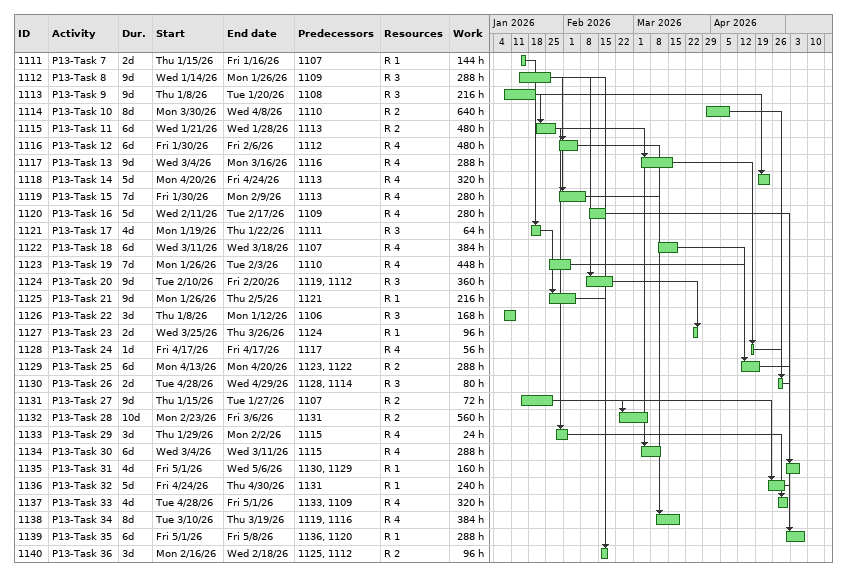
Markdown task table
| ID | Task | Duration | Start | Finish | Predecessors | Resources | Work (h) |
|---|---|---|---|---|---|---|---|
| 1111 | P13-Task 7 | 2d | 2026-01-15 | 2026-01-16 | 1107 | R 1 | 144 |
| 1112 | P13-Task 8 | 9d | 2026-01-14 | 2026-01-26 | 1109 | R 3 | 288 |
| 1113 | P13-Task 9 | 9d | 2026-01-08 | 2026-01-20 | 1108 | R 3 | 216 |
| 1114 | P13-Task 10 | 8d | 2026-03-30 | 2026-04-08 | 1110 | R 2 | 640 |
| 1115 | P13-Task 11 | 6d | 2026-01-21 | 2026-01-28 | 1113 | R 2 | 480 |
| 1116 | P13-Task 12 | 6d | 2026-01-30 | 2026-02-06 | 1112 | R 4 | 480 |
| 1117 | P13-Task 13 | 9d | 2026-03-04 | 2026-03-16 | 1116 | R 4 | 288 |
| 1118 | P13-Task 14 | 5d | 2026-04-20 | 2026-04-24 | 1113 | R 4 | 320 |
| 1119 | P13-Task 15 | 7d | 2026-01-30 | 2026-02-09 | 1113 | R 4 | 280 |
| 1120 | P13-Task 16 | 5d | 2026-02-11 | 2026-02-17 | 1109 | R 4 | 280 |
| 1121 | P13-Task 17 | 4d | 2026-01-19 | 2026-01-22 | 1111 | R 3 | 64 |
| 1122 | P13-Task 18 | 6d | 2026-03-11 | 2026-03-18 | 1107 | R 4 | 384 |
| 1123 | P13-Task 19 | 7d | 2026-01-26 | 2026-02-03 | 1110 | R 4 | 448 |
| 1124 | P13-Task 20 | 9d | 2026-02-10 | 2026-02-20 | 1119, 1112 | R 3 | 360 |
| 1125 | P13-Task 21 | 9d | 2026-01-26 | 2026-02-05 | 1121 | R 1 | 216 |
| 1126 | P13-Task 22 | 3d | 2026-01-08 | 2026-01-12 | 1106 | R 3 | 168 |
| 1127 | P13-Task 23 | 2d | 2026-03-25 | 2026-03-26 | 1124 | R 1 | 96 |
| 1128 | P13-Task 24 | 1d | 2026-04-17 | 2026-04-17 | 1117 | R 4 | 56 |
| 1129 | P13-Task 25 | 6d | 2026-04-13 | 2026-04-20 | 1123, 1122 | R 2 | 288 |
| 1130 | P13-Task 26 | 2d | 2026-04-28 | 2026-04-29 | 1128, 1114 | R 3 | 80 |
| 1131 | P13-Task 27 | 9d | 2026-01-15 | 2026-01-27 | 1107 | R 2 | 72 |
| 1132 | P13-Task 28 | 10d | 2026-02-23 | 2026-03-06 | 1131 | R 2 | 560 |
| 1133 | P13-Task 29 | 3d | 2026-01-29 | 2026-02-02 | 1115 | R 4 | 24 |
| 1134 | P13-Task 30 | 6d | 2026-03-04 | 2026-03-11 | 1115 | R 4 | 288 |
| 1135 | P13-Task 31 | 4d | 2026-05-01 | 2026-05-06 | 1130, 1129 | R 1 | 160 |
| 1136 | P13-Task 32 | 5d | 2026-04-24 | 2026-04-30 | 1131 | R 1 | 240 |
| 1137 | P13-Task 33 | 4d | 2026-04-28 | 2026-05-01 | 1133, 1109 | R 4 | 320 |
| 1138 | P13-Task 34 | 8d | 2026-03-10 | 2026-03-19 | 1119, 1116 | R 4 | 384 |
| 1139 | P13-Task 35 | 6d | 2026-05-01 | 2026-05-08 | 1136, 1120 | R 1 | 288 |
| 1140 | P13-Task 36 | 3d | 2026-02-16 | 2026-02-18 | 1125, 1112 | R 2 | 96 |
